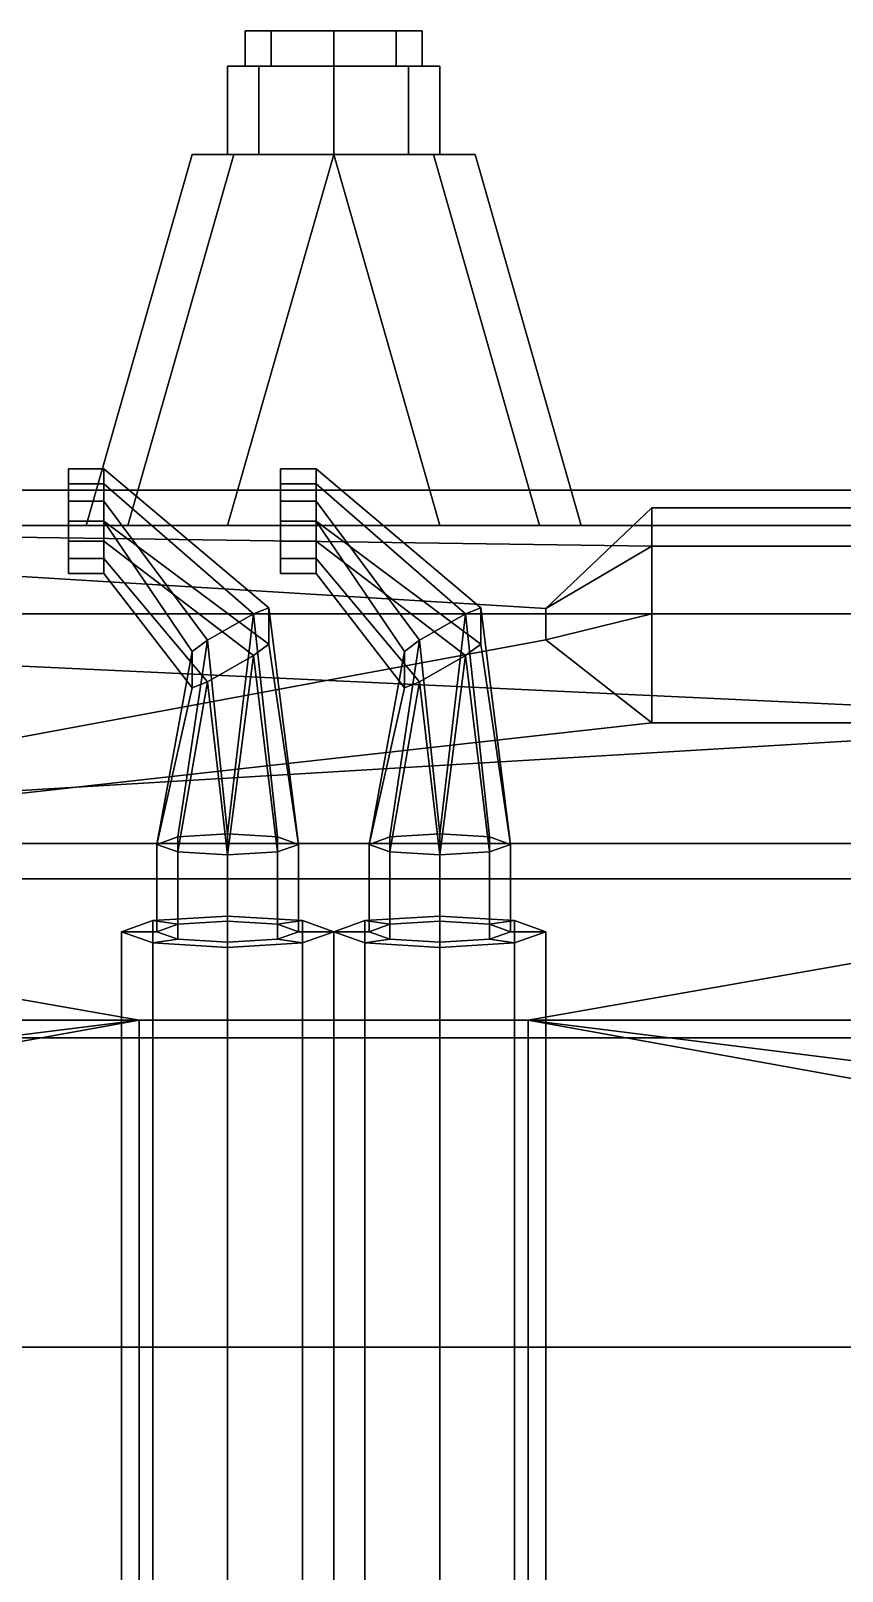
# Model space of a CAD drawing. Header units: millimetres. Extents: x -1.1 to 1.1, y -2.6 to 8.
# Drawn here: x -0.171 to 0.288, y 1.848 to 2.72 of the extents above; entities that cross this region are included whole.
import ezdxf

# ---------------------------------------------------------------- set-up
doc = ezdxf.new("R2010")
doc.units = ezdxf.units.MM

msp = doc.modelspace()

# ---------------------------------------------------------------- linework, layer by layer
for points in [[(-0.03536, 2.72, 0.91536), (-0.05, 2.72, 0.88), (-0.05, 2.7, 0.88), (-0.03536, 2.7, 0.91536)], [(-0.05, 2.72, 0.88), (-0.03536, 2.72, 0.84464), (-0.03536, 2.7, 0.84464), (-0.05, 2.7, 0.88)], [(0, 2.72, 0.93), (-0.03536, 2.72, 0.91536), (-0.03536, 2.7, 0.91536), (0, 2.7, 0.93)], [(-0.03536, 2.72, 0.84464), (0, 2.72, 0.83), (0, 2.7, 0.83), (-0.03536, 2.7, 0.84464)], [(0.03536, 2.72, 0.91536), (0, 2.72, 0.93), (0, 2.7, 0.93), (0.03536, 2.7, 0.91536)], [(0, 2.72, 0.83), (0.03536, 2.72, 0.84464), (0.03536, 2.7, 0.84464), (0, 2.7, 0.83)], [(0.05, 2.72, 0.88), (0.03536, 2.72, 0.91536), (0.03536, 2.7, 0.91536), (0.05, 2.7, 0.88)], [(0.03536, 2.72, 0.84464), (0.05, 2.72, 0.88), (0.05, 2.7, 0.88), (0.03536, 2.7, 0.84464)], [(-0.04243, 2.7, 0.92243), (-0.06, 2.7, 0.88), (-0.06, 2.65, 0.88), (-0.04243, 2.65, 0.92243)], [(-0.06, 2.7, 0.88), (-0.04243, 2.7, 0.83757), (-0.04243, 2.65, 0.83757), (-0.06, 2.65, 0.88)], [(-0.03536, 2.7, 0.91536), (-0.05, 2.7, 0.88), (-0.06, 2.7, 0.88), (-0.04243, 2.7, 0.92243)], [(-0.05, 2.7, 0.88), (-0.03536, 2.7, 0.84464), (-0.04243, 2.7, 0.83757), (-0.06, 2.7, 0.88)], [(0, 2.7, 0.94), (-0.04243, 2.7, 0.92243), (-0.04243, 2.65, 0.92243), (0, 2.65, 0.94)], [(-0.04243, 2.7, 0.83757), (0, 2.7, 0.82), (0, 2.65, 0.82), (-0.04243, 2.65, 0.83757)], [(0, 2.7, 0.93), (-0.03536, 2.7, 0.91536), (-0.04243, 2.7, 0.92243), (0, 2.7, 0.94)], [(-0.03536, 2.7, 0.84464), (0, 2.7, 0.83), (0, 2.7, 0.82), (-0.04243, 2.7, 0.83757)], [(0.04243, 2.7, 0.92243), (0, 2.7, 0.94), (0, 2.65, 0.94), (0.04243, 2.65, 0.92243)], [(0, 2.7, 0.82), (0.04243, 2.7, 0.83757), (0.04243, 2.65, 0.83757), (0, 2.65, 0.82)], [(0, 2.7, 0.83), (0.03536, 2.7, 0.84464), (0.04243, 2.7, 0.83757), (0, 2.7, 0.82)], [(0.03536, 2.7, 0.91536), (0, 2.7, 0.93), (0, 2.7, 0.94), (0.04243, 2.7, 0.92243)], [(0.03536, 2.7, 0.84464), (0.05, 2.7, 0.88), (0.06, 2.7, 0.88), (0.04243, 2.7, 0.83757)], [(0.05, 2.7, 0.88), (0.03536, 2.7, 0.91536), (0.04243, 2.7, 0.92243), (0.06, 2.7, 0.88)], [(0.06, 2.7, 0.88), (0.04243, 2.7, 0.92243), (0.04243, 2.65, 0.92243), (0.06, 2.65, 0.88)], [(0.04243, 2.7, 0.83757), (0.06, 2.7, 0.88), (0.06, 2.65, 0.88), (0.04243, 2.65, 0.83757)], [(-0.05657, 2.65, 0.93657), (-0.08, 2.65, 0.88), (-0.14, 2.44, 0.88), (-0.11657, 2.44, 0.93657)], [(-0.08, 2.65, 0.88), (-0.05657, 2.65, 0.82343), (-0.11657, 2.44, 0.82343), (-0.14, 2.44, 0.88)], [(0, 2.65, 0.96), (-0.05657, 2.65, 0.93657), (-0.11657, 2.44, 0.93657), (-0.06, 2.44, 0.96)], [(-0.05657, 2.65, 0.82343), (0, 2.65, 0.8), (-0.06, 2.44, 0.8), (-0.11657, 2.44, 0.82343)], [(-0.04243, 2.65, 0.92243), (-0.06, 2.65, 0.88), (-0.08, 2.65, 0.88), (-0.05657, 2.65, 0.93657)], [(-0.06, 2.65, 0.88), (-0.04243, 2.65, 0.83757), (-0.05657, 2.65, 0.82343), (-0.08, 2.65, 0.88)], [(0, 2.65, 0.96), (0, 2.65, 0.96), (-0.06, 2.44, 0.96), (0.06, 2.44, 0.96)], [(0, 2.65, 0.8), (0, 2.65, 0.8), (0.06, 2.44, 0.8), (-0.06, 2.44, 0.8)], [(0, 2.65, 0.94), (-0.04243, 2.65, 0.92243), (-0.05657, 2.65, 0.93657), (0, 2.65, 0.96)], [(-0.04243, 2.65, 0.83757), (0, 2.65, 0.82), (0, 2.65, 0.8), (-0.05657, 2.65, 0.82343)], [(0.05657, 2.65, 0.93657), (0, 2.65, 0.96), (0.06, 2.44, 0.96), (0.11657, 2.44, 0.93657)], [(0, 2.65, 0.8), (0.05657, 2.65, 0.82343), (0.11657, 2.44, 0.82343), (0.06, 2.44, 0.8)], [(0, 2.65, 0.82), (0.04243, 2.65, 0.83757), (0.05657, 2.65, 0.82343), (0, 2.65, 0.8)], [(0.04243, 2.65, 0.92243), (0, 2.65, 0.94), (0, 2.65, 0.96), (0.05657, 2.65, 0.93657)], [(0.04243, 2.65, 0.83757), (0.06, 2.65, 0.88), (0.08, 2.65, 0.88), (0.05657, 2.65, 0.82343)], [(0.06, 2.65, 0.88), (0.04243, 2.65, 0.92243), (0.05657, 2.65, 0.93657), (0.08, 2.65, 0.88)], [(0.08, 2.65, 0.88), (0.05657, 2.65, 0.93657), (0.11657, 2.44, 0.93657), (0.14, 2.44, 0.88)], [(0.05657, 2.65, 0.82343), (0.08, 2.65, 0.88), (0.14, 2.44, 0.88), (0.11657, 2.44, 0.82343)], [(-0.13, 2.44247, 1.38415), (-0.15, 2.44247, 1.38415), (-0.15, 2.47203, 1.58195), (-0.13, 2.47203, 1.58195)], [(-0.13, 2.47203, 1.58195), (-0.15, 2.47203, 1.58195), (-0.15, 2.46362, 1.59332), (-0.13, 2.46362, 1.59332)], [(-0.15, 2.46362, 1.59332), (-0.15, 2.47203, 1.58195), (-0.15, 2.44247, 1.38415), (-0.15, 2.4311, 1.37573)], [(-0.0367, 2.39342, 1.56336), (-0.13, 2.47203, 1.58195), (-0.13, 2.46362, 1.59332), (-0.04536, 2.38996, 1.57399)], [(-0.0367, 2.37273, 1.4249), (-0.13, 2.44247, 1.38415), (-0.13, 2.47203, 1.58195), (-0.0367, 2.39342, 1.56336)], [(-0.01, 2.44247, 1.38415), (-0.03, 2.44247, 1.38415), (-0.03, 2.47203, 1.58195), (-0.01, 2.47203, 1.58195)], [(-0.03, 2.46362, 1.59332), (-0.03, 2.47203, 1.58195), (-0.03, 2.44247, 1.38415), (-0.03, 2.4311, 1.37573)], [(-0.01, 2.47203, 1.58195), (-0.03, 2.47203, 1.58195), (-0.03, 2.46362, 1.59332), (-0.01, 2.46362, 1.59332)], [(0.0833, 2.37273, 1.4249), (-0.01, 2.44247, 1.38415), (-0.01, 2.47203, 1.58195), (0.0833, 2.39342, 1.56336)], [(0.0833, 2.39342, 1.56336), (-0.01, 2.47203, 1.58195), (-0.01, 2.46362, 1.59332), (0.07464, 2.38996, 1.57399)], [(-0.65, 2.44, 0.97), (-0.81, 2.46, 0.97), (0.81, 2.46, 0.97), (0.65, 2.44, 0.97)], [(-0.81, 2.46, 0.97), (-0.81, 2.39, 1.11), (0.81, 2.39, 1.11), (0.81, 2.46, 0.97)], [(-0.13, 2.46362, 1.59332), (-0.15, 2.46362, 1.59332), (-0.15, 2.45373, 1.5948), (-0.13, 2.45373, 1.5948)], [(-0.15, 2.45373, 1.5948), (-0.15, 2.46362, 1.59332), (-0.15, 2.4311, 1.37573), (-0.15, 2.42121, 1.37721)], [(-0.04536, 2.38996, 1.57399), (-0.13, 2.46362, 1.59332), (-0.13, 2.45373, 1.5948), (-0.07134, 2.37512, 1.57621)], [(-0.03, 2.45373, 1.5948), (-0.03, 2.46362, 1.59332), (-0.03, 2.4311, 1.37573), (-0.03, 2.42121, 1.37721)], [(-0.01, 2.46362, 1.59332), (-0.03, 2.46362, 1.59332), (-0.03, 2.45373, 1.5948), (-0.01, 2.45373, 1.5948)], [(0.07464, 2.38996, 1.57399), (-0.01, 2.46362, 1.59332), (-0.01, 2.45373, 1.5948), (0.04866, 2.37512, 1.57621)], [(-0.13, 2.45373, 1.5948), (-0.15, 2.45373, 1.5948), (-0.15, 2.44236, 1.58638), (-0.13, 2.44236, 1.58638)], [(-0.15, 2.44236, 1.58638), (-0.15, 2.45373, 1.5948), (-0.15, 2.42121, 1.37721), (-0.15, 2.4128, 1.38858)], [(-0.07134, 2.37512, 1.57621), (-0.13, 2.45373, 1.5948), (-0.13, 2.44236, 1.58638), (-0.08, 2.3687, 1.56706)], [(-0.03, 2.44236, 1.58638), (-0.03, 2.45373, 1.5948), (-0.03, 2.42121, 1.37721), (-0.03, 2.4128, 1.38858)], [(-0.01, 2.45373, 1.5948), (-0.03, 2.45373, 1.5948), (-0.03, 2.44236, 1.58638), (-0.01, 2.44236, 1.58638)], [(0.04866, 2.37512, 1.57621), (-0.01, 2.45373, 1.5948), (-0.01, 2.44236, 1.58638), (0.04, 2.3687, 1.56706)], [(-0.13, 2.4311, 1.37573), (-0.15, 2.4311, 1.37573), (-0.15, 2.44247, 1.38415), (-0.13, 2.44247, 1.38415)], [(-0.13, 2.44236, 1.58638), (-0.15, 2.44236, 1.58638), (-0.15, 2.4128, 1.38858), (-0.13, 2.4128, 1.38858)], [(-0.04536, 2.36631, 1.41575), (-0.13, 2.4311, 1.37573), (-0.13, 2.44247, 1.38415), (-0.0367, 2.37273, 1.4249)], [(-0.08, 2.3687, 1.56706), (-0.13, 2.44236, 1.58638), (-0.13, 2.4128, 1.38858), (-0.08, 2.34801, 1.4286)], [(-0.01, 2.4311, 1.37573), (-0.03, 2.4311, 1.37573), (-0.03, 2.44247, 1.38415), (-0.01, 2.44247, 1.38415)], [(-0.01, 2.44236, 1.58638), (-0.03, 2.44236, 1.58638), (-0.03, 2.4128, 1.38858), (-0.01, 2.4128, 1.38858)], [(0.07464, 2.36631, 1.41575), (-0.01, 2.4311, 1.37573), (-0.01, 2.44247, 1.38415), (0.0833, 2.37273, 1.4249)], [(0.04, 2.3687, 1.56706), (-0.01, 2.44236, 1.58638), (-0.01, 2.4128, 1.38858), (0.04, 2.34801, 1.4286)], [(0.12, 2.39294, 0.72), (0.12, 2.39294, 0.72), (0.18, 2.42824, 0.78), (0.18, 2.45, 0.72)], [(0.12, 2.39294, 0.72), (0.12, 2.39294, 0.72), (0.18, 2.45, 0.72), (0.18, 2.45, 0.67)], [(0.12, 2.37529, 0.69), (0.12, 2.39294, 0.72), (0.18, 2.45, 0.67), (0.18, 2.39, 0.62)], [(0.18, 2.45, 0.72), (0.18, 2.42824, 0.78), (0.39, 2.42824, 0.78), (0.39, 2.45, 0.72)], [(0.18, 2.45, 0.67), (0.18, 2.45, 0.72), (0.39, 2.45, 0.72), (0.39, 2.45, 0.67)], [(0.18, 2.39, 0.62), (0.18, 2.45, 0.67), (0.39, 2.45, 0.67), (0.39, 2.39, 0.62)], [(-0.65, 2.44, 0.8), (-0.65, 2.44, 0.97), (0.65, 2.44, 0.97), (0.65, 2.44, 0.8)], [(0.18, 2.42824, 0.78), (-0.65, 2.44, 0.8), (0.65, 2.44, 0.8), (0.39, 2.42824, 0.78)], [(-0.65, 2.44, 0.8), (-0.65, 2.44, 0.8), (0.18, 2.42824, 0.78), (0.12, 2.39294, 0.72)], [(-0.61, 2.24, 0.46), (-0.65, 2.44, 0.8), (0.12, 2.39294, 0.72), (0.12, 2.37529, 0.69)], [(-0.13, 2.42121, 1.37721), (-0.15, 2.42121, 1.37721), (-0.15, 2.4311, 1.37573), (-0.13, 2.4311, 1.37573)], [(-0.07134, 2.35147, 1.41797), (-0.13, 2.42121, 1.37721), (-0.13, 2.4311, 1.37573), (-0.04536, 2.36631, 1.41575)], [(-0.01, 2.42121, 1.37721), (-0.03, 2.42121, 1.37721), (-0.03, 2.4311, 1.37573), (-0.01, 2.4311, 1.37573)], [(0.04866, 2.35147, 1.41797), (-0.01, 2.42121, 1.37721), (-0.01, 2.4311, 1.37573), (0.07464, 2.36631, 1.41575)], [(-0.13, 2.4128, 1.38858), (-0.15, 2.4128, 1.38858), (-0.15, 2.42121, 1.37721), (-0.13, 2.42121, 1.37721)], [(-0.08, 2.34801, 1.4286), (-0.13, 2.4128, 1.38858), (-0.13, 2.42121, 1.37721), (-0.07134, 2.35147, 1.41797)], [(-0.01, 2.4128, 1.38858), (-0.03, 2.4128, 1.38858), (-0.03, 2.42121, 1.37721), (-0.01, 2.42121, 1.37721)], [(0.04, 2.34801, 1.4286), (-0.01, 2.4128, 1.38858), (-0.01, 2.42121, 1.37721), (0.04866, 2.35147, 1.41797)], [(-0.81, 2.39, 1.11), (-0.68, 2.26, 1.31), (0.3, 2.3185, 1.22), (0.3, 2.338, 1.19)], [(-0.81, 2.39, 1.11), (-0.81, 2.39, 1.11), (0.3, 2.338, 1.19), (0.37, 2.39, 1.11)], [(-0.04536, 2.38996, 1.57399), (-0.04536, 2.38996, 1.57399), (-0.07134, 2.37512, 1.57621), (-0.06, 2.26536, 1.55217)], [(-0.04536, 2.38996, 1.57399), (-0.04536, 2.38996, 1.57399), (-0.06, 2.26536, 1.55217), (-0.03172, 2.26363, 1.54058)], [(-0.0367, 2.39342, 1.56336), (-0.04536, 2.38996, 1.57399), (-0.03172, 2.26363, 1.54058), (-0.02, 2.25945, 1.51261)], [(-0.02, 2.25945, 1.51261), (-0.0367, 2.37273, 1.4249), (-0.0367, 2.39342, 1.56336), (-0.02, 2.25945, 1.51261)], [(0.07464, 2.38996, 1.57399), (0.07464, 2.38996, 1.57399), (0.04866, 2.37512, 1.57621), (0.06, 2.26536, 1.55217)], [(0.07464, 2.38996, 1.57399), (0.07464, 2.38996, 1.57399), (0.06, 2.26536, 1.55217), (0.08828, 2.26363, 1.54058)], [(0.0833, 2.39342, 1.56336), (0.07464, 2.38996, 1.57399), (0.08828, 2.26363, 1.54058), (0.1, 2.25945, 1.51261)], [(0.1, 2.25945, 1.51261), (0.0833, 2.37273, 1.4249), (0.0833, 2.39342, 1.56336), (0.1, 2.25945, 1.51261)], [(0.12, 2.37529, 0.69), (0.12, 2.37529, 0.69), (0.18, 2.39, 0.62), (0.18, 2.32824, 0.61)], [(0.18, 2.32824, 0.61), (0.18, 2.39, 0.62), (0.39, 2.39, 0.62), (0.39, 2.32824, 0.61)], [(-0.61, 2.24, 0.46), (-0.61, 2.24, 0.46), (0.12, 2.37529, 0.69), (0.18, 2.32824, 0.61)], [(-0.07134, 2.37512, 1.57621), (-0.08, 2.3687, 1.56706), (-0.1, 2.25945, 1.51261), (-0.08828, 2.26363, 1.54058)], [(-0.07134, 2.37512, 1.57621), (-0.07134, 2.37512, 1.57621), (-0.08828, 2.26363, 1.54058), (-0.06, 2.26536, 1.55217)], [(-0.04536, 2.36631, 1.41575), (-0.0367, 2.37273, 1.4249), (-0.02, 2.25945, 1.51261), (-0.03172, 2.25527, 1.48464)], [(0.04866, 2.37512, 1.57621), (0.04, 2.3687, 1.56706), (0.02, 2.25945, 1.51261), (0.03172, 2.26363, 1.54058)], [(0.04866, 2.37512, 1.57621), (0.04866, 2.37512, 1.57621), (0.03172, 2.26363, 1.54058), (0.06, 2.26536, 1.55217)], [(0.07464, 2.36631, 1.41575), (0.0833, 2.37273, 1.4249), (0.1, 2.25945, 1.51261), (0.08828, 2.25527, 1.48464)], [(-0.1, 2.25945, 1.51261), (-0.08, 2.3687, 1.56706), (-0.08, 2.34801, 1.4286), (-0.1, 2.25945, 1.51261)], [(-0.07134, 2.35147, 1.41797), (-0.07134, 2.35147, 1.41797), (-0.04536, 2.36631, 1.41575), (-0.06, 2.25354, 1.47305)], [(-0.04536, 2.36631, 1.41575), (-0.04536, 2.36631, 1.41575), (-0.03172, 2.25527, 1.48464), (-0.06, 2.25354, 1.47305)], [(0.02, 2.25945, 1.51261), (0.04, 2.3687, 1.56706), (0.04, 2.34801, 1.4286), (0.02, 2.25945, 1.51261)], [(0.04866, 2.35147, 1.41797), (0.04866, 2.35147, 1.41797), (0.07464, 2.36631, 1.41575), (0.06, 2.25354, 1.47305)], [(0.07464, 2.36631, 1.41575), (0.07464, 2.36631, 1.41575), (0.08828, 2.25527, 1.48464), (0.06, 2.25354, 1.47305)], [(-0.08, 2.34801, 1.4286), (-0.07134, 2.35147, 1.41797), (-0.08828, 2.25527, 1.48464), (-0.1, 2.25945, 1.51261)], [(-0.07134, 2.35147, 1.41797), (-0.07134, 2.35147, 1.41797), (-0.06, 2.25354, 1.47305), (-0.08828, 2.25527, 1.48464)], [(0.04, 2.34801, 1.4286), (0.04866, 2.35147, 1.41797), (0.03172, 2.25527, 1.48464), (0.02, 2.25945, 1.51261)], [(0.04866, 2.35147, 1.41797), (0.04866, 2.35147, 1.41797), (0.06, 2.25354, 1.47305), (0.03172, 2.25527, 1.48464)], [(-0.61, 2.24, 0.46), (0.18, 2.32824, 0.61), (0.39, 2.32824, 0.61), (0.61, 2.24, 0.46)], [(-0.68, 2.26, 1.31), (-0.68, 2.26, 1.31), (0.37, 2.26, 1.31), (0.3, 2.3185, 1.22)], [(-0.83, 2.07, 1.35), (-0.83, 2.07, 1.35), (-0.11, 2.16, 1.47), (-0.68, 2.26, 1.31)], [(-0.68, 2.26, 1.31), (-0.11, 2.16, 1.47), (0.11, 2.16, 1.47), (0.68, 2.26, 1.31)], [(-0.08828, 2.26363, 1.54058), (-0.1, 2.25945, 1.51261), (-0.1, 2.21, 1.52), (-0.08828, 2.21418, 1.54797)], [(-0.1, 2.25945, 1.51261), (-0.08828, 2.25527, 1.48464), (-0.08828, 2.20582, 1.49203), (-0.1, 2.21, 1.52)], [(-0.06, 2.26536, 1.55217), (-0.08828, 2.26363, 1.54058), (-0.08828, 2.21418, 1.54797), (-0.06, 2.21591, 1.55956)], [(-0.03172, 2.26363, 1.54058), (-0.06, 2.26536, 1.55217), (-0.06, 2.21591, 1.55956), (-0.03172, 2.21418, 1.54797)], [(-0.02, 2.25945, 1.51261), (-0.03172, 2.26363, 1.54058), (-0.03172, 2.21418, 1.54797), (-0.02, 2.21, 1.52)], [(-0.03172, 2.25527, 1.48464), (-0.02, 2.25945, 1.51261), (-0.02, 2.21, 1.52), (-0.03172, 2.20582, 1.49203)], [(0.03172, 2.26363, 1.54058), (0.02, 2.25945, 1.51261), (0.02, 2.21, 1.52), (0.03172, 2.21418, 1.54797)], [(0.02, 2.25945, 1.51261), (0.03172, 2.25527, 1.48464), (0.03172, 2.20582, 1.49203), (0.02, 2.21, 1.52)], [(0.06, 2.26536, 1.55217), (0.03172, 2.26363, 1.54058), (0.03172, 2.21418, 1.54797), (0.06, 2.21591, 1.55956)], [(0.08828, 2.26363, 1.54058), (0.06, 2.26536, 1.55217), (0.06, 2.21591, 1.55956), (0.08828, 2.21418, 1.54797)], [(0.1, 2.25945, 1.51261), (0.08828, 2.26363, 1.54058), (0.08828, 2.21418, 1.54797), (0.1, 2.21, 1.52)], [(0.08828, 2.25527, 1.48464), (0.1, 2.25945, 1.51261), (0.1, 2.21, 1.52), (0.08828, 2.20582, 1.49203)], [(0.68, 2.26, 1.31), (0.11, 2.16, 1.47), (0.11, 2.16, 1.47), (0.83, 2.07, 1.35)], [(-0.08828, 2.25527, 1.48464), (-0.06, 2.25354, 1.47305), (-0.06, 2.20409, 1.48044), (-0.08828, 2.20582, 1.49203)], [(-0.06, 2.25354, 1.47305), (-0.03172, 2.25527, 1.48464), (-0.03172, 2.20582, 1.49203), (-0.06, 2.20409, 1.48044)], [(0.03172, 2.25527, 1.48464), (0.06, 2.25354, 1.47305), (0.06, 2.20409, 1.48044), (0.03172, 2.20582, 1.49203)], [(0.06, 2.25354, 1.47305), (0.08828, 2.25527, 1.48464), (0.08828, 2.20582, 1.49203), (0.06, 2.20409, 1.48044)], [(-0.61, 2.16, 0.41), (-0.61, 2.24, 0.46), (0.61, 2.24, 0.46), (0.61, 2.16, 0.41)], [(-0.10243, 2.21627, 1.56196), (-0.12, 2.21, 1.52), (-0.12, 0.86494, 1.72102), (-0.10243, 0.87121, 1.76298)], [(-0.08828, 2.21418, 1.54797), (-0.1, 2.21, 1.52), (-0.12, 2.21, 1.52), (-0.10243, 2.21627, 1.56196)], [(-0.06, 2.21887, 1.57934), (-0.10243, 2.21627, 1.56196), (-0.10243, 0.87121, 1.76298), (-0.06, 0.87381, 1.78036)], [(-0.06, 2.21591, 1.55956), (-0.08828, 2.21418, 1.54797), (-0.10243, 2.21627, 1.56196), (-0.06, 2.21887, 1.57934)], [(-0.01757, 2.21627, 1.56196), (-0.06, 2.21887, 1.57934), (-0.06, 0.87381, 1.78036), (-0.01757, 0.87121, 1.76298)], [(-0.03172, 2.21418, 1.54797), (-0.06, 2.21591, 1.55956), (-0.06, 2.21887, 1.57934), (-0.01757, 2.21627, 1.56196)], [(-0.02, 2.21, 1.52), (-0.03172, 2.21418, 1.54797), (-0.01757, 2.21627, 1.56196), (0, 2.21, 1.52)], [(0, 2.21, 1.52), (-0.01757, 2.21627, 1.56196), (-0.01757, 0.87121, 1.76298), (0, 0.86494, 1.72102)], [(0.01757, 2.21627, 1.56196), (0, 2.21, 1.52), (0, 0.86494, 1.72102), (0.01757, 0.87121, 1.76298)], [(0.03172, 2.21418, 1.54797), (0.02, 2.21, 1.52), (0, 2.21, 1.52), (0.01757, 2.21627, 1.56196)], [(0.06, 2.21887, 1.57934), (0.01757, 2.21627, 1.56196), (0.01757, 0.87121, 1.76298), (0.06, 0.87381, 1.78036)], [(0.06, 2.21591, 1.55956), (0.03172, 2.21418, 1.54797), (0.01757, 2.21627, 1.56196), (0.06, 2.21887, 1.57934)], [(0.10243, 2.21627, 1.56196), (0.06, 2.21887, 1.57934), (0.06, 0.87381, 1.78036), (0.10243, 0.87121, 1.76298)], [(0.08828, 2.21418, 1.54797), (0.06, 2.21591, 1.55956), (0.06, 2.21887, 1.57934), (0.10243, 2.21627, 1.56196)], [(0.1, 2.21, 1.52), (0.08828, 2.21418, 1.54797), (0.10243, 2.21627, 1.56196), (0.12, 2.21, 1.52)], [(0.12, 2.21, 1.52), (0.10243, 2.21627, 1.56196), (0.10243, 0.87121, 1.76298), (0.12, 0.86494, 1.72102)], [(-0.12, 2.21, 1.52), (-0.10243, 2.20373, 1.47804), (-0.10243, 0.85867, 1.67906), (-0.12, 0.86494, 1.72102)], [(-0.1, 2.21, 1.52), (-0.08828, 2.20582, 1.49203), (-0.10243, 2.20373, 1.47804), (-0.12, 2.21, 1.52)], [(-0.03172, 2.20582, 1.49203), (-0.02, 2.21, 1.52), (0, 2.21, 1.52), (-0.01757, 2.20373, 1.47804)], [(-0.01757, 2.20373, 1.47804), (0, 2.21, 1.52), (0, 0.86494, 1.72102), (-0.01757, 0.85867, 1.67906)], [(0, 2.21, 1.52), (0.01757, 2.20373, 1.47804), (0.01757, 0.85867, 1.67906), (0, 0.86494, 1.72102)], [(0.02, 2.21, 1.52), (0.03172, 2.20582, 1.49203), (0.01757, 2.20373, 1.47804), (0, 2.21, 1.52)], [(0.08828, 2.20582, 1.49203), (0.1, 2.21, 1.52), (0.12, 2.21, 1.52), (0.10243, 2.20373, 1.47804)], [(0.10243, 2.20373, 1.47804), (0.12, 2.21, 1.52), (0.12, 0.86494, 1.72102), (0.10243, 0.85867, 1.67906)], [(-0.08828, 2.20582, 1.49203), (-0.06, 2.20409, 1.48044), (-0.06, 2.20113, 1.46066), (-0.10243, 2.20373, 1.47804)], [(-0.10243, 2.20373, 1.47804), (-0.06, 2.20113, 1.46066), (-0.06, 0.85607, 1.66168), (-0.10243, 0.85867, 1.67906)], [(-0.06, 2.20409, 1.48044), (-0.03172, 2.20582, 1.49203), (-0.01757, 2.20373, 1.47804), (-0.06, 2.20113, 1.46066)], [(-0.06, 2.20113, 1.46066), (-0.01757, 2.20373, 1.47804), (-0.01757, 0.85867, 1.67906), (-0.06, 0.85607, 1.66168)], [(0.03172, 2.20582, 1.49203), (0.06, 2.20409, 1.48044), (0.06, 2.20113, 1.46066), (0.01757, 2.20373, 1.47804)], [(0.01757, 2.20373, 1.47804), (0.06, 2.20113, 1.46066), (0.06, 0.85607, 1.66168), (0.01757, 0.85867, 1.67906)], [(0.06, 2.20409, 1.48044), (0.08828, 2.20582, 1.49203), (0.10243, 2.20373, 1.47804), (0.06, 2.20113, 1.46066)], [(0.06, 2.20113, 1.46066), (0.10243, 2.20373, 1.47804), (0.10243, 0.85867, 1.67906), (0.06, 0.85607, 1.66168)], [(-0.83, 2.03, 1.4), (-0.83, 0.67, 1.6), (-0.11, 0.68, 1.69), (-0.11, 2.16, 1.47)], [(-0.83, 2.03, 1.4), (-0.83, 2.03, 1.4), (-0.11, 2.16, 1.47), (-0.83, 2.07, 1.35)], [(-0.61497, 2.15, 0.41), (-0.61, 2.16, 0.41), (0.61, 2.16, 0.41), (0.61497, 2.15, 0.41)], [(-0.11, 2.16, 1.47), (-0.11, 0.68, 1.69), (0.11, 0.68, 1.69), (0.11, 2.16, 1.47)], [(0.11, 2.16, 1.47), (0.11, 0.68, 1.69), (0.83, 0.67, 1.6), (0.83, 2.03, 1.4)], [(0.83, 2.07, 1.35), (0.11, 2.16, 1.47), (0.11, 2.16, 1.47), (0.83, 2.03, 1.4)], [(-0.65, 1.97485, 0.41), (-0.61497, 2.15, 0.41), (0.61497, 2.15, 0.41), (0.65, 1.97485, 0.41)], [(-0.65, -2.27, 0.41), (-0.65, 1.97485, 0.41), (0.65, 1.97485, 0.41), (0.65, -2.27, 0.41)]]:
    msp.add_3dface(points)

doc.saveas('drawing.dxf')
